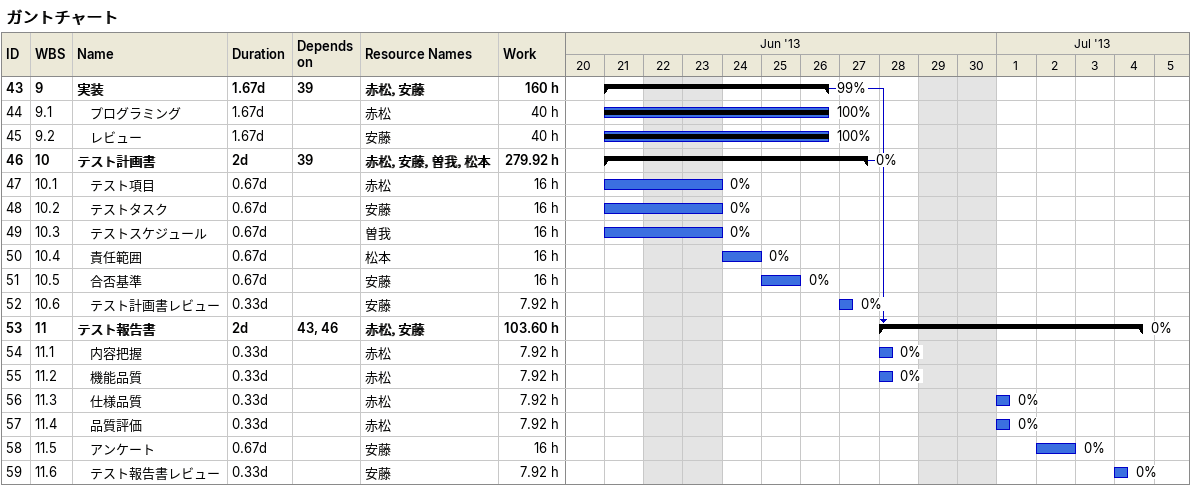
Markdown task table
ガントチャート

| ID | WBS | Task | Duration | Start | Finish | Predecessors | Resources | % complete | Work (h) |
|---|---|---|---|---|---|---|---|---|---|
| 43 | 9 | **実装** | 1.67d | 2013-06-21 | 2013-06-26 | 39 | 赤松, 安藤 | 99 | 160 |
| 44 | 9.1 | プログラミング | 1.67d | 2013-06-21 | 2013-06-26 |  | 赤松 | 100 | 40 |
| 45 | 9.2 | レビュー | 1.67d | 2013-06-21 | 2013-06-26 |  | 安藤 | 100 | 40 |
| 46 | 10 | **テスト計画書** | 2d | 2013-06-21 | 2013-06-27 | 39 | 赤松, 安藤, 曽我, 松本 | 0 | 279.92 |
| 47 | 10.1 | テスト項目 | 0.67d | 2013-06-21 | 2013-06-24 |  | 赤松 | 0 | 16 |
| 48 | 10.2 | テストタスク | 0.67d | 2013-06-21 | 2013-06-24 |  | 安藤 | 0 | 16 |
| 49 | 10.3 | テストスケジュール | 0.67d | 2013-06-21 | 2013-06-24 |  | 曽我 | 0 | 16 |
| 50 | 10.4 | 責任範囲 | 0.67d | 2013-06-24 | 2013-06-25 |  | 松本 | 0 | 16 |
| 51 | 10.5 | 合否基準 | 0.67d | 2013-06-25 | 2013-06-26 |  | 安藤 | 0 | 16 |
| 52 | 10.6 | テスト計画書レビュー | 0.33d | 2013-06-27 | 2013-06-27 |  | 安藤 | 0 | 7.92 |
| 53 | 11 | **テスト報告書** | 2d | 2013-06-28 | 2013-07-04 | 43, 46 | 赤松, 安藤 | 0 | 103.60 |
| 54 | 11.1 | 内容把握 | 0.33d | 2013-06-28 | 2013-06-28 |  | 赤松 | 0 | 7.92 |
| 55 | 11.2 | 機能品質 | 0.33d | 2013-06-28 | 2013-06-28 |  | 赤松 | 0 | 7.92 |
| 56 | 11.3 | 仕様品質 | 0.33d | 2013-07-01 | 2013-07-01 |  | 赤松 | 0 | 7.92 |
| 57 | 11.4 | 品質評価 | 0.33d | 2013-07-01 | 2013-07-01 |  | 赤松 | 0 | 7.92 |
| 58 | 11.5 | アンケート | 0.67d | 2013-07-02 | 2013-07-03 |  | 安藤 | 0 | 16 |
| 59 | 11.6 | テスト報告書レビュー | 0.33d | 2013-07-04 | 2013-07-04 |  | 安藤 | 0 | 7.92 |
